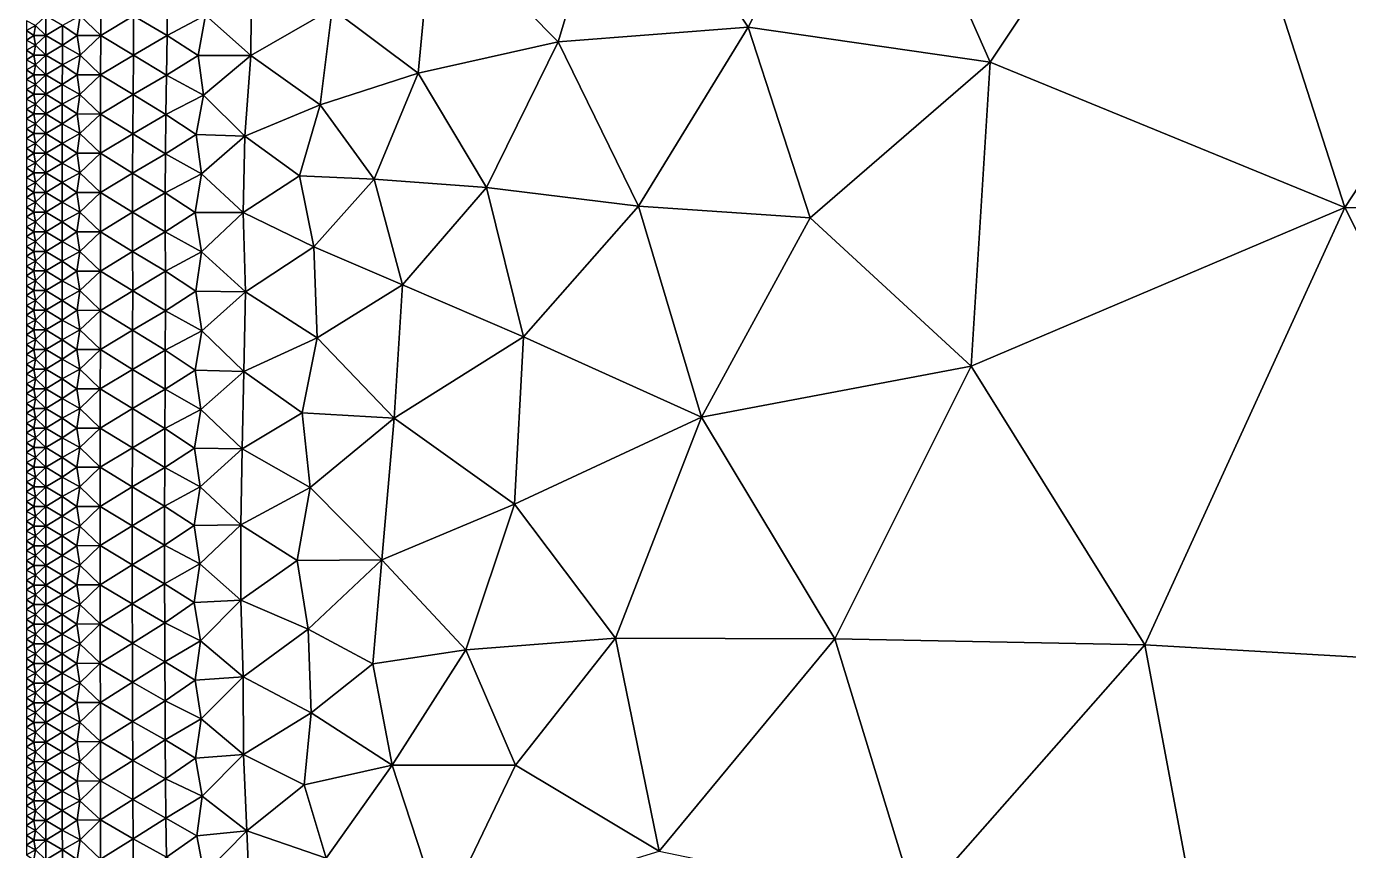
# Model space of a CAD drawing. Header units: metres. Extents: x 0 to 72, y -280 to 0.
# Drawn here: x 0.02 to 26.98, y -226.87 to -210.06 of the extents above; entities that cross this region are included whole.
import ezdxf

# ---------------------------------------------------------------- set-up
doc = ezdxf.new("R2010")
doc.units = ezdxf.units.M

msp = doc.modelspace()

# ---------------------------------------------------------------- linework, layer by layer
at = {"layer": 'layer', "color": 0}
for points in [[(26.9092, -213.752), (33.2419, -204.102), (23.9124, -204.431)], [(37.8307, -213.878), (33.2419, -204.102), (26.9092, -213.752)], [(19.6761, -210.791), (23.9124, -204.431), (17.2107, -205.214)], [(26.9092, -213.752), (23.9124, -204.431), (19.6761, -210.791)], [(14.7409, -210.078), (17.2107, -205.214), (12.1305, -206.175)], [(19.6761, -210.791), (17.2107, -205.214), (14.7409, -210.078)], [(10.8655, -210.374), (12.1305, -206.175), (8.31371, -207.79)], [(14.7409, -210.078), (12.1305, -206.175), (10.8655, -210.374)], [(8.0066, -211.015), (8.31371, -207.79), (6.25587, -209.7)], [(8.0066, -211.015), (10.8655, -210.374), (8.31371, -207.79)], [(4.60961, -208.982), (3.66846, -209.833), (4.593, -210.657)], [(4.60961, -208.982), (4.593, -210.657), (6.25587, -209.7)], [(1.53604, -209.442), (1.11423, -209.844), (1.53467, -210.245)], [(1.53604, -209.442), (1.53467, -210.245), (2.20492, -209.842)], [(2.89298, -209.436), (2.20492, -209.842), (2.88815, -210.244)], [(2.89298, -209.436), (2.88815, -210.244), (3.66846, -209.833)], [(6.25587, -209.7), (4.593, -210.657), (6.0092, -211.662)], [(6.25587, -209.7), (6.0092, -211.662), (8.0066, -211.015)], [(0.02, -209.944), (0.02, -210.144), (0.204273, -210.044)], [(0.204273, -210.044), (0.02, -210.144), (0.173698, -210.244)], [(0.204273, -210.044), (0.173698, -210.244), (0.418542, -210.244)], [(0.418617, -209.844), (0.204273, -210.044), (0.418542, -210.244)], [(0.418617, -209.844), (0.418542, -210.244), (0.752498, -210.044)], [(0.752498, -210.044), (0.418542, -210.244), (0.752286, -210.445)], [(0.752498, -210.044), (0.752286, -210.445), (1.05363, -210.244)], [(1.11423, -209.844), (0.752498, -210.044), (1.05363, -210.244)], [(1.11423, -209.844), (1.05363, -210.244), (1.53467, -210.245)], [(2.20492, -209.842), (1.53467, -210.245), (2.20085, -210.647)], [(2.20492, -209.842), (2.20085, -210.647), (2.88815, -210.244)], [(3.66846, -209.833), (2.88815, -210.244), (3.52479, -210.651)], [(3.66846, -209.833), (3.52479, -210.651), (4.593, -210.657)], [(0.02, -210.144), (0.02, -210.344), (0.173698, -210.244)], [(0.173698, -210.244), (0.02, -210.344), (0.204239, -210.444)], [(0.173698, -210.244), (0.204239, -210.444), (0.418542, -210.244)], [(0.418542, -210.244), (0.204239, -210.444), (0.418454, -210.645)], [(0.418542, -210.244), (0.418454, -210.645), (0.752286, -210.445)], [(1.05363, -210.244), (0.752286, -210.445), (1.11337, -210.645)], [(1.05363, -210.244), (1.11337, -210.645), (1.53467, -210.245)], [(1.53467, -210.245), (1.11337, -210.645), (1.53255, -211.046)], [(1.53467, -210.245), (1.53255, -211.046), (2.20085, -210.647)], [(2.88815, -210.244), (2.20085, -210.647), (2.87802, -211.052)], [(2.88815, -210.244), (2.87802, -211.052), (3.52479, -210.651)], [(12.5042, -213.724), (14.7409, -210.078), (10.8655, -210.374)], [(16.0025, -213.962), (14.7409, -210.078), (12.5042, -213.724)], [(16.0025, -213.962), (19.6761, -210.791), (14.7409, -210.078)], [(0.02, -210.344), (0.02, -210.544), (0.204239, -210.444)], [(0.204239, -210.444), (0.02, -210.544), (0.17367, -210.645)], [(0.02, -210.544), (0.02, -210.745), (0.17367, -210.645)], [(0.204239, -210.444), (0.17367, -210.645), (0.418454, -210.645)], [(0.752286, -210.445), (0.418454, -210.645), (0.752064, -210.845)], [(0.752286, -210.445), (0.752064, -210.845), (1.11337, -210.645)], [(9.40272, -213.346), (10.8655, -210.374), (8.0066, -211.015)], [(12.5042, -213.724), (10.8655, -210.374), (9.40272, -213.346)], [(0.17367, -210.645), (0.02, -210.745), (0.204201, -210.845)], [(0.02, -210.745), (0.02, -210.945), (0.204201, -210.845)], [(0.204201, -210.845), (0.02, -210.945), (0.17364, -211.045)], [(0.204201, -210.845), (0.17364, -211.045), (0.418358, -211.045)], [(0.17367, -210.645), (0.204201, -210.845), (0.418454, -210.645)], [(0.418454, -210.645), (0.204201, -210.845), (0.418358, -211.045)], [(0.418454, -210.645), (0.418358, -211.045), (0.752064, -210.845)], [(0.752064, -210.845), (0.418358, -211.045), (0.751808, -211.245)], [(0.752064, -210.845), (0.751808, -211.245), (1.05277, -211.046)], [(1.11337, -210.645), (0.752064, -210.845), (1.05277, -211.046)], [(1.11337, -210.645), (1.05277, -211.046), (1.53255, -211.046)], [(2.20085, -210.647), (1.53255, -211.046), (2.19517, -211.45)], [(2.20085, -210.647), (2.19517, -211.45), (2.87802, -211.052)], [(3.52479, -210.651), (2.87802, -211.052), (3.63104, -211.463)], [(3.52479, -210.651), (3.63104, -211.463), (4.593, -210.657)], [(4.593, -210.657), (3.63104, -211.463), (4.47428, -212.297)], [(4.593, -210.657), (4.47428, -212.297), (6.0092, -211.662)], [(19.2846, -216.99), (19.6761, -210.791), (16.0025, -213.962)], [(19.2846, -216.99), (26.9092, -213.752), (19.6761, -210.791)], [(0.02, -210.945), (0.02, -211.145), (0.17364, -211.045)], [(0.17364, -211.045), (0.02, -211.145), (0.204162, -211.245)], [(0.17364, -211.045), (0.204162, -211.245), (0.418358, -211.045)], [(0.418358, -211.045), (0.204162, -211.245), (0.418262, -211.445)], [(0.418358, -211.045), (0.418262, -211.445), (0.751808, -211.245)], [(1.05277, -211.046), (0.751808, -211.245), (1.11228, -211.446)], [(1.05277, -211.046), (1.11228, -211.446), (1.53255, -211.046)], [(1.53255, -211.046), (1.11228, -211.446), (1.5302, -211.848)], [(1.53255, -211.046), (1.5302, -211.848), (2.19517, -211.45)], [(2.87802, -211.052), (2.19517, -211.45), (2.8658, -211.856)], [(2.87802, -211.052), (2.8658, -211.856), (3.63104, -211.463)], [(7.11168, -213.174), (8.0066, -211.015), (6.0092, -211.662)], [(9.40272, -213.346), (8.0066, -211.015), (7.11168, -213.174)], [(0.02, -211.145), (0.02, -211.345), (0.204162, -211.245)], [(0.204162, -211.245), (0.02, -211.345), (0.17361, -211.445)], [(0.02, -211.345), (0.02, -211.545), (0.17361, -211.445)], [(0.204162, -211.245), (0.17361, -211.445), (0.418262, -211.445)], [(0.751808, -211.245), (0.418262, -211.445), (0.75158, -211.646)], [(0.751808, -211.245), (0.75158, -211.646), (1.11228, -211.446)], [(0.17361, -211.445), (0.02, -211.545), (0.204124, -211.645)], [(0.02, -211.545), (0.02, -211.745), (0.204124, -211.645)], [(0.204124, -211.645), (0.02, -211.745), (0.173582, -211.846)], [(0.204124, -211.645), (0.173582, -211.846), (0.418174, -211.846)], [(0.17361, -211.445), (0.204124, -211.645), (0.418262, -211.445)], [(0.418262, -211.445), (0.204124, -211.645), (0.418174, -211.846)], [(0.418262, -211.445), (0.418174, -211.846), (0.75158, -211.646)], [(0.75158, -211.646), (0.418174, -211.846), (0.751355, -212.046)], [(0.75158, -211.646), (0.751355, -212.046), (1.05187, -211.846)], [(1.11228, -211.446), (0.75158, -211.646), (1.05187, -211.846)], [(1.11228, -211.446), (1.05187, -211.846), (1.5302, -211.848)], [(2.19517, -211.45), (1.5302, -211.848), (2.18964, -212.251)], [(2.19517, -211.45), (2.18964, -212.251), (2.8658, -211.856)], [(3.63104, -211.463), (2.8658, -211.856), (3.47866, -212.266)], [(3.63104, -211.463), (3.47866, -212.266), (4.47428, -212.297)], [(6.0092, -211.662), (4.47428, -212.297), (5.5884, -213.11)], [(6.0092, -211.662), (5.5884, -213.11), (7.11168, -213.174)], [(0.02, -211.745), (0.02, -211.946), (0.173582, -211.846)], [(0.173582, -211.846), (0.02, -211.946), (0.204091, -212.046)], [(0.173582, -211.846), (0.204091, -212.046), (0.418174, -211.846)], [(0.418174, -211.846), (0.204091, -212.046), (0.418101, -212.246)], [(0.418174, -211.846), (0.418101, -212.246), (0.751355, -212.046)], [(1.05187, -211.846), (0.751355, -212.046), (1.1113, -212.247)], [(1.05187, -211.846), (1.1113, -212.247), (1.5302, -211.848)], [(1.5302, -211.848), (1.1113, -212.247), (1.52836, -212.648)], [(1.5302, -211.848), (1.52836, -212.648), (2.18964, -212.251)], [(2.8658, -211.856), (2.18964, -212.251), (2.85551, -212.656)], [(2.8658, -211.856), (2.85551, -212.656), (3.47866, -212.266)], [(0.02, -211.946), (0.02, -212.146), (0.204091, -212.046)], [(0.204091, -212.046), (0.02, -212.146), (0.17356, -212.246)], [(0.02, -212.146), (0.02, -212.346), (0.17356, -212.246)], [(0.204091, -212.046), (0.17356, -212.246), (0.418101, -212.246)], [(0.751355, -212.046), (0.418101, -212.246), (0.751193, -212.446)], [(0.751355, -212.046), (0.751193, -212.446), (1.1113, -212.247)], [(0.17356, -212.246), (0.02, -212.346), (0.204066, -212.446)], [(0.02, -212.346), (0.02, -212.546), (0.204066, -212.446)], [(0.204066, -212.446), (0.02, -212.546), (0.173544, -212.646)], [(0.204066, -212.446), (0.173544, -212.646), (0.418046, -212.646)], [(0.17356, -212.246), (0.204066, -212.446), (0.418101, -212.246)], [(0.418101, -212.246), (0.204066, -212.446), (0.418046, -212.646)], [(0.418101, -212.246), (0.418046, -212.646), (0.751193, -212.446)], [(0.751193, -212.446), (0.418046, -212.646), (0.751064, -212.847)], [(0.751193, -212.446), (0.751064, -212.847), (1.0512, -212.647)], [(1.1113, -212.247), (0.751193, -212.446), (1.0512, -212.647)], [(1.1113, -212.247), (1.0512, -212.647), (1.52836, -212.648)], [(2.18964, -212.251), (1.52836, -212.648), (2.18606, -213.051)], [(2.18964, -212.251), (2.18606, -213.051), (2.85551, -212.656)], [(3.47866, -212.266), (2.85551, -212.656), (3.59054, -213.064)], [(3.47866, -212.266), (3.59054, -213.064), (4.47428, -212.297)], [(4.47428, -212.297), (3.59054, -213.064), (4.43944, -213.858)], [(4.47428, -212.297), (4.43944, -213.858), (5.5884, -213.11)], [(0.02, -212.546), (0.02, -212.746), (0.173544, -212.646)], [(0.173544, -212.646), (0.02, -212.746), (0.204049, -212.846)], [(0.02, -212.746), (0.02, -212.946), (0.204049, -212.846)], [(0.173544, -212.646), (0.204049, -212.846), (0.418046, -212.646)], [(0.418046, -212.646), (0.204049, -212.846), (0.418013, -213.047)], [(0.418046, -212.646), (0.418013, -213.047), (0.751064, -212.847)], [(1.0512, -212.647), (0.751064, -212.847), (1.1107, -213.047)], [(1.0512, -212.647), (1.1107, -213.047), (1.52836, -212.648)], [(1.52836, -212.648), (1.1107, -213.047), (1.52748, -213.448)], [(1.52836, -212.648), (1.52748, -213.448), (2.18606, -213.051)], [(2.85551, -212.656), (2.18606, -213.051), (2.851, -213.454)], [(2.85551, -212.656), (2.851, -213.454), (3.59054, -213.064)], [(0.204049, -212.846), (0.02, -212.946), (0.173534, -213.046)], [(0.02, -212.946), (0.02, -213.147), (0.173534, -213.046)], [(0.204049, -212.846), (0.173534, -213.046), (0.418013, -213.047)], [(0.751064, -212.847), (0.418013, -213.047), (0.751002, -213.247)], [(0.751064, -212.847), (0.751002, -213.247), (1.1107, -213.047)], [(0.173534, -213.046), (0.02, -213.147), (0.20404, -213.247)], [(0.02, -213.147), (0.02, -213.347), (0.20404, -213.247)], [(0.20404, -213.247), (0.02, -213.347), (0.173531, -213.447)], [(0.20404, -213.247), (0.173531, -213.447), (0.418, -213.447)], [(0.173534, -213.046), (0.20404, -213.247), (0.418013, -213.047)], [(0.418013, -213.047), (0.20404, -213.247), (0.418, -213.447)], [(0.418013, -213.047), (0.418, -213.447), (0.751002, -213.247)], [(0.751002, -213.247), (0.418, -213.447), (0.750979, -213.647)], [(0.751002, -213.247), (0.750979, -213.647), (1.05091, -213.447)], [(1.1107, -213.047), (0.751002, -213.247), (1.05091, -213.447)], [(1.1107, -213.047), (1.05091, -213.447), (1.52748, -213.448)], [(2.18606, -213.051), (1.52748, -213.448), (2.18507, -213.851)], [(2.18606, -213.051), (2.18507, -213.851), (2.851, -213.454)], [(3.59054, -213.064), (2.851, -213.454), (3.46216, -213.856)], [(3.59054, -213.064), (3.46216, -213.856), (4.43944, -213.858)], [(5.5884, -213.11), (4.43944, -213.858), (5.88245, -214.558)], [(5.5884, -213.11), (5.88245, -214.558), (7.11168, -213.174)], [(7.11168, -213.174), (5.88245, -214.558), (7.68944, -215.328)], [(7.68944, -215.328), (9.40272, -213.346), (7.11168, -213.174)], [(0.02, -213.347), (0.02, -213.547), (0.173531, -213.447)], [(0.173531, -213.447), (0.02, -213.547), (0.204039, -213.647)], [(0.02, -213.547), (0.02, -213.747), (0.204039, -213.647)], [(0.173531, -213.447), (0.204039, -213.647), (0.418, -213.447)], [(0.418, -213.447), (0.204039, -213.647), (0.418003, -213.847)], [(0.418, -213.447), (0.418003, -213.847), (0.750979, -213.647)], [(1.05091, -213.447), (0.750979, -213.647), (1.11055, -213.848)], [(1.05091, -213.447), (1.11055, -213.848), (1.52748, -213.448)], [(1.52748, -213.448), (1.11055, -213.848), (1.52747, -214.249)], [(1.52748, -213.448), (1.52747, -214.249), (2.18507, -213.851)], [(2.851, -213.454), (2.18507, -213.851), (2.85146, -214.253)], [(2.851, -213.454), (2.85146, -214.253), (3.46216, -213.856)], [(10.1604, -216.394), (9.40272, -213.346), (7.68944, -215.328)], [(10.1604, -216.394), (12.5042, -213.724), (9.40272, -213.346)], [(0.204039, -213.647), (0.02, -213.747), (0.173533, -213.847)], [(0.02, -213.747), (0.02, -213.947), (0.173533, -213.847)], [(0.204039, -213.647), (0.173533, -213.847), (0.418003, -213.847)], [(0.750979, -213.647), (0.418003, -213.847), (0.750997, -214.048)], [(0.750979, -213.647), (0.750997, -214.048), (1.11055, -213.848)], [(13.7903, -218.033), (12.5042, -213.724), (10.1604, -216.394)], [(13.7903, -218.033), (16.0025, -213.962), (12.5042, -213.724)], [(22.8313, -222.67), (26.9092, -213.752), (19.2846, -216.99)], [(31.6755, -223.181), (26.9092, -213.752), (22.8313, -222.67)], [(31.6755, -223.181), (37.8307, -213.878), (26.9092, -213.752)], [(0.173533, -213.847), (0.02, -213.947), (0.204043, -214.047)], [(0.02, -213.947), (0.02, -214.147), (0.204043, -214.047)], [(0.204043, -214.047), (0.02, -214.147), (0.173538, -214.247)], [(0.173533, -213.847), (0.204043, -214.047), (0.418003, -213.847)], [(0.204043, -214.047), (0.173538, -214.247), (0.418016, -214.248)], [(0.418003, -213.847), (0.204043, -214.047), (0.418016, -214.248)], [(0.418003, -213.847), (0.418016, -214.248), (0.750997, -214.048)], [(0.750997, -214.048), (0.418016, -214.248), (0.751032, -214.448)], [(1.11055, -213.848), (0.750997, -214.048), (1.05096, -214.248)], [(0.750997, -214.048), (0.751032, -214.448), (1.05096, -214.248)], [(1.11055, -213.848), (1.05096, -214.248), (1.52747, -214.249)], [(2.18507, -213.851), (1.52747, -214.249), (2.18581, -214.651)], [(2.18507, -213.851), (2.18581, -214.651), (2.85146, -214.253)], [(3.46216, -213.856), (2.85146, -214.253), (3.59268, -214.658)], [(3.46216, -213.856), (3.59268, -214.658), (4.43944, -213.858)], [(4.43944, -213.858), (3.59268, -214.658), (4.4854, -215.472)], [(4.43944, -213.858), (4.4854, -215.472), (5.88245, -214.558)], [(19.2846, -216.99), (16.0025, -213.962), (13.7903, -218.033)], [(0.02, -214.147), (0.02, -214.347), (0.173538, -214.247)], [(0.173538, -214.247), (0.02, -214.347), (0.204049, -214.448)], [(0.02, -214.347), (0.02, -214.548), (0.204049, -214.448)], [(0.173538, -214.247), (0.204049, -214.448), (0.418016, -214.248)], [(0.418016, -214.248), (0.204049, -214.448), (0.418032, -214.648)], [(0.418016, -214.248), (0.418032, -214.648), (0.751032, -214.448)], [(1.05096, -214.248), (0.751032, -214.448), (1.11066, -214.648)], [(1.05096, -214.248), (1.11066, -214.648), (1.52747, -214.249)], [(1.52747, -214.249), (1.11066, -214.648), (1.52779, -215.05)], [(1.52747, -214.249), (1.52779, -215.05), (2.18581, -214.651)], [(2.85146, -214.253), (2.18581, -214.651), (2.85427, -215.055)], [(2.85146, -214.253), (2.85427, -215.055), (3.59268, -214.658)], [(0.204049, -214.448), (0.02, -214.548), (0.173543, -214.648)], [(0.02, -214.548), (0.02, -214.748), (0.173543, -214.648)], [(0.204049, -214.448), (0.173543, -214.648), (0.418032, -214.648)], [(0.751032, -214.448), (0.418032, -214.648), (0.75107, -214.848)], [(0.751032, -214.448), (0.75107, -214.848), (1.11066, -214.648)], [(5.88245, -214.558), (4.4854, -215.472), (5.95249, -216.409)], [(5.88245, -214.558), (5.95249, -216.409), (7.68944, -215.328)], [(0.173543, -214.648), (0.02, -214.748), (0.204055, -214.848)], [(0.02, -214.748), (0.02, -214.948), (0.204055, -214.848)], [(0.204055, -214.848), (0.02, -214.948), (0.173547, -215.048)], [(0.173543, -214.648), (0.204055, -214.848), (0.418032, -214.648)], [(0.204055, -214.848), (0.173547, -215.048), (0.418045, -215.048)], [(0.418032, -214.648), (0.204055, -214.848), (0.418045, -215.048)], [(0.418032, -214.648), (0.418045, -215.048), (0.75107, -214.848)], [(0.75107, -214.848), (0.418045, -215.048), (0.751095, -215.249)], [(1.11066, -214.648), (0.75107, -214.848), (1.0511, -215.049)], [(0.75107, -214.848), (0.751095, -215.249), (1.0511, -215.049)], [(1.11066, -214.648), (1.0511, -215.049), (1.52779, -215.05)], [(2.18581, -214.651), (1.52779, -215.05), (2.18661, -215.453)], [(2.18581, -214.651), (2.18661, -215.453), (2.85427, -215.055)], [(3.59268, -214.658), (2.85427, -215.055), (3.47482, -215.461)], [(3.59268, -214.658), (3.47482, -215.461), (4.4854, -215.472)], [(0.02, -214.948), (0.02, -215.148), (0.173547, -215.048)], [(0.173547, -215.048), (0.02, -215.148), (0.204059, -215.248)], [(0.02, -215.148), (0.02, -215.348), (0.204059, -215.248)], [(0.173547, -215.048), (0.204059, -215.248), (0.418045, -215.048)], [(0.418045, -215.048), (0.204059, -215.248), (0.418049, -215.449)], [(0.418045, -215.048), (0.418049, -215.449), (0.751095, -215.249)], [(1.0511, -215.049), (0.751095, -215.249), (1.11077, -215.449)], [(1.0511, -215.049), (1.11077, -215.449), (1.52779, -215.05)], [(1.52779, -215.05), (1.11077, -215.449), (1.52785, -215.851)], [(1.52779, -215.05), (1.52785, -215.851), (2.18661, -215.453)], [(2.85427, -215.055), (2.18661, -215.453), (2.85506, -215.858)], [(2.85427, -215.055), (2.85506, -215.858), (3.47482, -215.461)], [(0.204059, -215.248), (0.02, -215.348), (0.173549, -215.448)], [(0.02, -215.348), (0.02, -215.548), (0.173549, -215.448)], [(0.204059, -215.248), (0.173549, -215.448), (0.418049, -215.449)], [(0.751095, -215.249), (0.418049, -215.449), (0.751096, -215.649)], [(0.751095, -215.249), (0.751096, -215.649), (1.11077, -215.449)], [(7.68944, -215.328), (5.95249, -216.409), (7.52121, -218.049)], [(7.52121, -218.049), (10.1604, -216.394), (7.68944, -215.328)], [(0.173549, -215.448), (0.02, -215.548), (0.204058, -215.649)], [(0.02, -215.548), (0.02, -215.749), (0.204058, -215.649)], [(0.204058, -215.649), (0.02, -215.749), (0.173546, -215.849)], [(0.204058, -215.649), (0.173546, -215.849), (0.418043, -215.849)], [(0.173549, -215.448), (0.204058, -215.649), (0.418049, -215.449)], [(0.418049, -215.449), (0.204058, -215.649), (0.418043, -215.849)], [(0.418049, -215.449), (0.418043, -215.849), (0.751096, -215.649)], [(0.751096, -215.649), (0.418043, -215.849), (0.751069, -216.049)], [(0.751096, -215.649), (0.751069, -216.049), (1.05112, -215.85)], [(1.11077, -215.449), (0.751096, -215.649), (1.05112, -215.85)], [(1.11077, -215.449), (1.05112, -215.85), (1.52785, -215.851)], [(2.18661, -215.453), (1.52785, -215.851), (2.18617, -216.254)], [(2.18661, -215.453), (2.18617, -216.254), (2.85506, -215.858)], [(3.47482, -215.461), (2.85506, -215.858), (3.59588, -216.27)], [(3.47482, -215.461), (3.59588, -216.27), (4.4854, -215.472)], [(4.4854, -215.472), (3.59588, -216.27), (4.4507, -217.101)], [(4.4854, -215.472), (4.4507, -217.101), (5.95249, -216.409)], [(0.02, -215.749), (0.02, -215.949), (0.173546, -215.849)], [(0.173546, -215.849), (0.02, -215.949), (0.204053, -216.049)], [(0.02, -215.949), (0.02, -216.149), (0.204053, -216.049)], [(0.173546, -215.849), (0.204053, -216.049), (0.418043, -215.849)], [(0.418043, -215.849), (0.204053, -216.049), (0.418026, -216.249)], [(0.418043, -215.849), (0.418026, -216.249), (0.751069, -216.049)], [(1.05112, -215.85), (0.751069, -216.049), (1.11066, -216.25)], [(1.05112, -215.85), (1.11066, -216.25), (1.52785, -215.851)], [(1.52785, -215.851), (1.11066, -216.25), (1.5274, -216.652)], [(1.52785, -215.851), (1.5274, -216.652), (2.18617, -216.254)], [(2.85506, -215.858), (2.18617, -216.254), (2.85258, -216.661)], [(2.85506, -215.858), (2.85258, -216.661), (3.59588, -216.27)], [(0.204053, -216.049), (0.02, -216.149), (0.173541, -216.249)], [(0.02, -216.149), (0.02, -216.349), (0.173541, -216.249)], [(0.173541, -216.249), (0.02, -216.349), (0.204044, -216.449)], [(0.204053, -216.049), (0.173541, -216.249), (0.418026, -216.249)], [(0.173541, -216.249), (0.204044, -216.449), (0.418026, -216.249)], [(0.418026, -216.249), (0.204044, -216.449), (0.418, -216.65)], [(0.418026, -216.249), (0.418, -216.65), (0.751019, -216.45)], [(0.751069, -216.049), (0.418026, -216.249), (0.751019, -216.45)], [(0.751069, -216.049), (0.751019, -216.45), (1.11066, -216.25)], [(1.11066, -216.25), (0.751019, -216.45), (1.05093, -216.65)], [(1.11066, -216.25), (1.05093, -216.65), (1.5274, -216.652)], [(0.02, -216.349), (0.02, -216.549), (0.204044, -216.449)], [(0.204044, -216.449), (0.02, -216.549), (0.173532, -216.649)], [(0.204044, -216.449), (0.173532, -216.649), (0.418, -216.65)], [(0.751019, -216.45), (0.418, -216.65), (0.750943, -216.85)], [(0.751019, -216.45), (0.750943, -216.85), (1.05093, -216.65)], [(2.18617, -216.254), (1.5274, -216.652), (2.1845, -217.055)], [(2.18617, -216.254), (2.1845, -217.055), (2.85258, -216.661)], [(3.59588, -216.27), (2.85258, -216.661), (3.46436, -217.071)], [(3.59588, -216.27), (3.46436, -217.071), (4.4507, -217.101)], [(5.95249, -216.409), (4.4507, -217.101), (5.64116, -217.942)], [(5.95249, -216.409), (5.64116, -217.942), (7.52121, -218.049)], [(9.97517, -219.804), (10.1604, -216.394), (7.52121, -218.049)], [(9.97517, -219.804), (13.7903, -218.033), (10.1604, -216.394)], [(0.02, -216.549), (0.02, -216.749), (0.173532, -216.649)], [(0.173532, -216.649), (0.02, -216.749), (0.204032, -216.85)], [(0.02, -216.749), (0.02, -216.95), (0.204032, -216.85)], [(0.173532, -216.649), (0.204032, -216.85), (0.418, -216.65)], [(0.418, -216.65), (0.204032, -216.85), (0.417968, -217.05)], [(0.418, -216.65), (0.417968, -217.05), (0.750943, -216.85)], [(1.05093, -216.65), (0.750943, -216.85), (1.11035, -217.051)], [(1.05093, -216.65), (1.11035, -217.051), (1.5274, -216.652)], [(1.5274, -216.652), (1.11035, -217.051), (1.52659, -217.452)], [(1.5274, -216.652), (1.52659, -217.452), (2.1845, -217.055)], [(2.85258, -216.661), (2.1845, -217.055), (2.8482, -217.461)], [(2.85258, -216.661), (2.8482, -217.461), (3.46436, -217.071)], [(0.204032, -216.85), (0.02, -216.95), (0.173522, -217.05)], [(0.02, -216.95), (0.02, -217.15), (0.173522, -217.05)], [(0.173522, -217.05), (0.02, -217.15), (0.204018, -217.25)], [(0.204032, -216.85), (0.173522, -217.05), (0.417968, -217.05)], [(0.173522, -217.05), (0.204018, -217.25), (0.417968, -217.05)], [(0.417968, -217.05), (0.204018, -217.25), (0.417933, -217.45)], [(0.417968, -217.05), (0.417933, -217.45), (0.750861, -217.25)], [(0.750943, -216.85), (0.417968, -217.05), (0.750861, -217.25)], [(0.750943, -216.85), (0.750861, -217.25), (1.11035, -217.051)], [(1.11035, -217.051), (0.750861, -217.25), (1.05061, -217.451)], [(1.11035, -217.051), (1.05061, -217.451), (1.52659, -217.452)], [(2.1845, -217.055), (1.52659, -217.452), (2.18234, -217.855)], [(2.1845, -217.055), (2.18234, -217.855), (2.8482, -217.461)], [(16.5055, -222.55), (19.2846, -216.99), (13.7903, -218.033)], [(22.8313, -222.67), (19.2846, -216.99), (16.5055, -222.55)], [(0.02, -217.15), (0.02, -217.35), (0.204018, -217.25)], [(0.204018, -217.25), (0.02, -217.35), (0.173511, -217.45)], [(0.204018, -217.25), (0.173511, -217.45), (0.417933, -217.45)], [(0.750861, -217.25), (0.417933, -217.45), (0.750766, -217.651)], [(0.750861, -217.25), (0.750766, -217.651), (1.05061, -217.451)], [(3.46436, -217.071), (2.8482, -217.461), (3.57845, -217.871)], [(3.46436, -217.071), (3.57845, -217.871), (4.4507, -217.101)], [(4.4507, -217.101), (3.57845, -217.871), (4.41643, -218.675)], [(4.4507, -217.101), (4.41643, -218.675), (5.64116, -217.942)], [(0.02, -217.35), (0.02, -217.55), (0.173511, -217.45)], [(0.173511, -217.45), (0.02, -217.55), (0.204004, -217.65)], [(0.02, -217.55), (0.02, -217.75), (0.204004, -217.65)], [(0.173511, -217.45), (0.204004, -217.65), (0.417933, -217.45)], [(0.417933, -217.45), (0.204004, -217.65), (0.417898, -217.85)], [(0.417933, -217.45), (0.417898, -217.85), (0.750766, -217.651)], [(1.05061, -217.451), (0.750766, -217.651), (1.10995, -217.851)], [(1.05061, -217.451), (1.10995, -217.851), (1.52659, -217.452)], [(1.52659, -217.452), (1.10995, -217.851), (1.52571, -218.252)], [(1.52659, -217.452), (1.52571, -218.252), (2.18234, -217.855)], [(2.8482, -217.461), (2.18234, -217.855), (2.84395, -218.259)], [(2.8482, -217.461), (2.84395, -218.259), (3.57845, -217.871)], [(0.204004, -217.65), (0.02, -217.75), (0.1735, -217.85)], [(0.02, -217.75), (0.02, -217.95), (0.1735, -217.85)], [(0.1735, -217.85), (0.02, -217.95), (0.20399, -218.05)], [(0.204004, -217.65), (0.1735, -217.85), (0.417898, -217.85)], [(0.1735, -217.85), (0.20399, -218.05), (0.417898, -217.85)], [(0.417898, -217.85), (0.20399, -218.05), (0.417865, -218.251)], [(0.417898, -217.85), (0.417865, -218.251), (0.750682, -218.051)], [(0.750766, -217.651), (0.417898, -217.85), (0.750682, -218.051)], [(0.750766, -217.651), (0.750682, -218.051), (1.10995, -217.851)], [(1.10995, -217.851), (0.750682, -218.051), (1.05027, -218.251)], [(1.10995, -217.851), (1.05027, -218.251), (1.52571, -218.252)], [(2.18234, -217.855), (1.52571, -218.252), (2.18029, -218.653)], [(2.18234, -217.855), (2.18029, -218.653), (2.84395, -218.259)], [(0.02, -217.95), (0.02, -218.151), (0.20399, -218.05)], [(0.20399, -218.05), (0.02, -218.151), (0.173489, -218.251)], [(0.20399, -218.05), (0.173489, -218.251), (0.417865, -218.251)], [(0.750682, -218.051), (0.417865, -218.251), (0.750595, -218.451)], [(0.750682, -218.051), (0.750595, -218.451), (1.05027, -218.251)], [(3.57845, -217.871), (2.84395, -218.259), (3.44904, -218.661)], [(3.57845, -217.871), (3.44904, -218.661), (4.41643, -218.675)], [(5.64116, -217.942), (4.41643, -218.675), (5.80636, -219.467)], [(5.64116, -217.942), (5.80636, -219.467), (7.52121, -218.049)], [(7.52121, -218.049), (5.80636, -219.467), (7.26634, -220.936)], [(7.26634, -220.936), (9.97517, -219.804), (7.52121, -218.049)], [(12.0317, -222.539), (13.7903, -218.033), (9.97517, -219.804)], [(12.0317, -222.539), (16.5055, -222.55), (13.7903, -218.033)], [(0.02, -218.151), (0.02, -218.351), (0.173489, -218.251)], [(0.173489, -218.251), (0.02, -218.351), (0.203977, -218.451)], [(0.02, -218.351), (0.02, -218.551), (0.203977, -218.451)], [(0.173489, -218.251), (0.203977, -218.451), (0.417865, -218.251)], [(0.417865, -218.251), (0.203977, -218.451), (0.417835, -218.651)], [(0.417865, -218.251), (0.417835, -218.651), (0.750595, -218.451)], [(1.05027, -218.251), (0.750595, -218.451), (1.10957, -218.651)], [(1.05027, -218.251), (1.10957, -218.651), (1.52571, -218.252)], [(1.52571, -218.252), (1.10957, -218.651), (1.52496, -219.051)], [(1.52571, -218.252), (1.52496, -219.051), (2.18029, -218.653)], [(2.84395, -218.259), (2.18029, -218.653), (2.84005, -219.053)], [(2.84395, -218.259), (2.84005, -219.053), (3.44904, -218.661)], [(0.203977, -218.451), (0.02, -218.551), (0.17348, -218.651)], [(0.02, -218.551), (0.02, -218.751), (0.17348, -218.651)], [(0.17348, -218.651), (0.02, -218.751), (0.203966, -218.851)], [(0.203977, -218.451), (0.17348, -218.651), (0.417835, -218.651)], [(0.17348, -218.651), (0.203966, -218.851), (0.417835, -218.651)], [(0.417835, -218.651), (0.203966, -218.851), (0.41781, -219.051)], [(0.417835, -218.651), (0.41781, -219.051), (0.750528, -218.851)], [(0.750595, -218.451), (0.417835, -218.651), (0.750528, -218.851)], [(0.750595, -218.451), (0.750528, -218.851), (1.10957, -218.651)], [(1.10957, -218.651), (0.750528, -218.851), (1.05, -219.051)], [(1.10957, -218.651), (1.05, -219.051), (1.52496, -219.051)], [(2.18029, -218.653), (1.52496, -219.051), (2.1787, -219.45)], [(2.18029, -218.653), (2.1787, -219.45), (2.84005, -219.053)], [(3.44904, -218.661), (2.84005, -219.053), (3.56329, -219.451)], [(3.44904, -218.661), (3.56329, -219.451), (4.41643, -218.675)], [(4.41643, -218.675), (3.56329, -219.451), (4.39354, -220.226)], [(4.41643, -218.675), (4.39354, -220.226), (5.80636, -219.467)], [(0.02, -218.751), (0.02, -218.951), (0.203966, -218.851)], [(0.203966, -218.851), (0.02, -218.951), (0.173473, -219.051)], [(0.203966, -218.851), (0.173473, -219.051), (0.41781, -219.051)], [(0.750528, -218.851), (0.41781, -219.051), (0.750465, -219.251)], [(0.750528, -218.851), (0.750465, -219.251), (1.05, -219.051)], [(0.02, -218.951), (0.02, -219.151), (0.173473, -219.051)], [(0.173473, -219.051), (0.02, -219.151), (0.203958, -219.251)], [(0.02, -219.151), (0.02, -219.351), (0.203958, -219.251)], [(0.173473, -219.051), (0.203958, -219.251), (0.41781, -219.051)], [(0.41781, -219.051), (0.203958, -219.251), (0.417791, -219.451)], [(0.41781, -219.051), (0.417791, -219.451), (0.750465, -219.251)], [(1.05, -219.051), (0.750465, -219.251), (1.10929, -219.451)], [(1.05, -219.051), (1.10929, -219.451), (1.52496, -219.051)], [(1.52496, -219.051), (1.10929, -219.451), (1.52448, -219.85)], [(1.52496, -219.051), (1.52448, -219.85), (2.1787, -219.45)], [(2.84005, -219.053), (2.1787, -219.45), (2.83743, -219.847)], [(2.84005, -219.053), (2.83743, -219.847), (3.56329, -219.451)], [(0.203958, -219.251), (0.02, -219.351), (0.173467, -219.452)], [(0.02, -219.351), (0.02, -219.552), (0.173467, -219.452)], [(0.173467, -219.452), (0.02, -219.552), (0.203951, -219.652)], [(0.203958, -219.251), (0.173467, -219.452), (0.417791, -219.451)], [(0.173467, -219.452), (0.203951, -219.652), (0.417791, -219.451)], [(0.417791, -219.451), (0.203951, -219.652), (0.417779, -219.852)], [(0.417791, -219.451), (0.417779, -219.852), (0.750425, -219.651)], [(0.750465, -219.251), (0.417791, -219.451), (0.750425, -219.651)], [(0.750465, -219.251), (0.750425, -219.651), (1.10929, -219.451)], [(1.10929, -219.451), (0.750425, -219.651), (1.04983, -219.851)], [(1.10929, -219.451), (1.04983, -219.851), (1.52448, -219.85)], [(2.1787, -219.45), (1.52448, -219.85), (2.17781, -220.247)], [(2.1787, -219.45), (2.17781, -220.247), (2.83743, -219.847)], [(3.56329, -219.451), (2.83743, -219.847), (3.4392, -220.238)], [(3.56329, -219.451), (3.4392, -220.238), (4.39354, -220.226)], [(5.80636, -219.467), (4.39354, -220.226), (5.53928, -220.955)], [(5.80636, -219.467), (5.53928, -220.955), (7.26634, -220.936)], [(0.02, -219.552), (0.02, -219.752), (0.203951, -219.652)], [(0.203951, -219.652), (0.02, -219.752), (0.173463, -219.852)], [(0.02, -219.752), (0.02, -219.952), (0.173463, -219.852)], [(0.203951, -219.652), (0.173463, -219.852), (0.417779, -219.852)], [(0.750425, -219.651), (0.417779, -219.852), (0.750398, -220.052)], [(0.750425, -219.651), (0.750398, -220.052), (1.04983, -219.851)], [(0.173463, -219.852), (0.02, -219.952), (0.203948, -220.052)], [(0.02, -219.952), (0.02, -220.152), (0.203948, -220.052)], [(0.173463, -219.852), (0.203948, -220.052), (0.417779, -219.852)], [(0.417779, -219.852), (0.203948, -220.052), (0.417774, -220.252)], [(0.417779, -219.852), (0.417774, -220.252), (0.750398, -220.052)], [(1.04983, -219.851), (0.750398, -220.052), (1.10916, -220.251)], [(1.04983, -219.851), (1.10916, -220.251), (1.52448, -219.85)], [(1.52448, -219.85), (1.10916, -220.251), (1.52434, -220.649)], [(1.52448, -219.85), (1.52434, -220.649), (2.17781, -220.247)], [(2.83743, -219.847), (2.17781, -220.247), (2.83617, -220.639)], [(2.83743, -219.847), (2.83617, -220.639), (3.4392, -220.238)], [(8.98156, -222.775), (9.97517, -219.804), (7.26634, -220.936)], [(8.98156, -222.775), (12.0317, -222.539), (9.97517, -219.804)], [(0.203948, -220.052), (0.02, -220.152), (0.173462, -220.252)], [(0.02, -220.152), (0.02, -220.352), (0.173462, -220.252)], [(0.173462, -220.252), (0.02, -220.352), (0.203948, -220.452)], [(0.203948, -220.052), (0.173462, -220.252), (0.417774, -220.252)], [(0.173462, -220.252), (0.203948, -220.452), (0.417774, -220.252)], [(0.417774, -220.252), (0.203948, -220.452), (0.417777, -220.652)], [(0.750398, -220.052), (0.417774, -220.252), (0.750393, -220.452)], [(0.417774, -220.252), (0.417777, -220.652), (0.750393, -220.452)], [(0.750398, -220.052), (0.750393, -220.452), (1.10916, -220.251)], [(1.10916, -220.251), (0.750393, -220.452), (1.0498, -220.651)], [(1.10916, -220.251), (1.0498, -220.651), (1.52434, -220.649)], [(2.17781, -220.247), (1.52434, -220.649), (2.17783, -221.043)], [(2.17781, -220.247), (2.17783, -221.043), (2.83617, -220.639)], [(3.4392, -220.238), (2.83617, -220.639), (3.55758, -221.02)], [(3.4392, -220.238), (3.55758, -221.02), (4.39354, -220.226)], [(4.39354, -220.226), (3.55758, -221.02), (4.39264, -221.76)], [(4.39354, -220.226), (4.39264, -221.76), (5.53928, -220.955)], [(0.02, -220.352), (0.02, -220.552), (0.203948, -220.452)], [(0.203948, -220.452), (0.02, -220.552), (0.173464, -220.652)], [(0.02, -220.552), (0.02, -220.753), (0.173464, -220.652)], [(0.203948, -220.452), (0.173464, -220.652), (0.417777, -220.652)], [(0.750393, -220.452), (0.417777, -220.652), (0.750408, -220.852)], [(0.750393, -220.452), (0.750408, -220.852), (1.0498, -220.651)], [(0.173464, -220.652), (0.02, -220.753), (0.203951, -220.853)], [(0.02, -220.753), (0.02, -220.953), (0.203951, -220.853)], [(0.173464, -220.652), (0.203951, -220.853), (0.417777, -220.652)], [(0.417777, -220.652), (0.203951, -220.853), (0.417788, -221.052)], [(0.417777, -220.652), (0.417788, -221.052), (0.750408, -220.852)], [(1.0498, -220.651), (0.750408, -220.852), (1.1092, -221.051)], [(1.0498, -220.651), (1.1092, -221.051), (1.52434, -220.649)], [(1.52434, -220.649), (1.1092, -221.051), (1.52462, -221.448)], [(1.52434, -220.649), (1.52462, -221.448), (2.17783, -221.043)], [(2.83617, -220.639), (2.17783, -221.043), (2.83695, -221.432)], [(2.83617, -220.639), (2.83695, -221.432), (3.55758, -221.02)], [(0.203951, -220.853), (0.02, -220.953), (0.173467, -221.053)], [(0.02, -220.953), (0.02, -221.153), (0.173467, -221.053)], [(0.173467, -221.053), (0.02, -221.153), (0.203958, -221.253)], [(0.203951, -220.853), (0.173467, -221.053), (0.417788, -221.052)], [(0.173467, -221.053), (0.203958, -221.253), (0.417788, -221.052)], [(0.417788, -221.052), (0.203958, -221.253), (0.417808, -221.453)], [(0.750408, -220.852), (0.417788, -221.052), (0.750443, -221.252)], [(0.417788, -221.052), (0.417808, -221.453), (0.750443, -221.252)], [(0.750408, -220.852), (0.750443, -221.252), (1.1092, -221.051)], [(1.1092, -221.051), (0.750443, -221.252), (1.04992, -221.451)], [(1.1092, -221.051), (1.04992, -221.451), (1.52462, -221.448)], [(2.17783, -221.043), (1.52462, -221.448), (2.17891, -221.84)], [(2.17783, -221.043), (2.17891, -221.84), (2.83695, -221.432)], [(3.55758, -221.02), (2.83695, -221.432), (3.44093, -221.81)], [(3.55758, -221.02), (3.44093, -221.81), (4.39264, -221.76)], [(5.53928, -220.955), (4.39264, -221.76), (5.76818, -222.355)], [(5.53928, -220.955), (5.76818, -222.355), (7.26634, -220.936)], [(7.26634, -220.936), (5.76818, -222.355), (7.08666, -223.061)], [(7.08666, -223.061), (8.98156, -222.775), (7.26634, -220.936)], [(0.02, -221.153), (0.02, -221.353), (0.203958, -221.253)], [(0.203958, -221.253), (0.02, -221.353), (0.173474, -221.453)], [(0.02, -221.353), (0.02, -221.553), (0.173474, -221.453)], [(0.203958, -221.253), (0.173474, -221.453), (0.417808, -221.453)], [(0.750443, -221.252), (0.417808, -221.453), (0.750501, -221.652)], [(0.750443, -221.252), (0.750501, -221.652), (1.04992, -221.451)], [(0.173474, -221.453), (0.02, -221.553), (0.203967, -221.653)], [(0.02, -221.553), (0.02, -221.753), (0.203967, -221.653)], [(0.173474, -221.453), (0.203967, -221.653), (0.417808, -221.453)], [(0.417808, -221.453), (0.203967, -221.653), (0.417834, -221.853)], [(0.417808, -221.453), (0.417834, -221.853), (0.750501, -221.652)], [(1.04992, -221.451), (0.750501, -221.652), (1.10944, -221.851)], [(1.04992, -221.451), (1.10944, -221.851), (1.52462, -221.448)], [(1.52462, -221.448), (1.10944, -221.851), (1.52527, -222.247)], [(1.52462, -221.448), (1.52527, -222.247), (2.17891, -221.84)], [(2.83695, -221.432), (2.17891, -221.84), (2.84016, -222.225)], [(2.83695, -221.432), (2.84016, -222.225), (3.44093, -221.81)], [(0.203967, -221.653), (0.02, -221.753), (0.173482, -221.853)], [(0.02, -221.753), (0.02, -221.954), (0.173482, -221.853)], [(0.173482, -221.853), (0.02, -221.954), (0.203979, -222.053)], [(0.203967, -221.653), (0.173482, -221.853), (0.417834, -221.853)], [(0.173482, -221.853), (0.203979, -222.053), (0.417834, -221.853)], [(0.417834, -221.853), (0.203979, -222.053), (0.417865, -222.253)], [(0.750501, -221.652), (0.417834, -221.853), (0.750569, -222.052)], [(0.417834, -221.853), (0.417865, -222.253), (0.750569, -222.052)], [(0.750501, -221.652), (0.750569, -222.052), (1.10944, -221.851)], [(1.10944, -221.851), (0.750569, -222.052), (1.05019, -222.251)], [(1.10944, -221.851), (1.05019, -222.251), (1.52527, -222.247)], [(2.17891, -221.84), (1.52527, -222.247), (2.18083, -222.637)], [(2.17891, -221.84), (2.18083, -222.637), (2.84016, -222.225)], [(3.44093, -221.81), (2.84016, -222.225), (3.5698, -222.594)], [(3.44093, -221.81), (3.5698, -222.594), (4.39264, -221.76)], [(4.39264, -221.76), (3.5698, -222.594), (4.43994, -223.328)], [(4.39264, -221.76), (4.43994, -223.328), (5.76818, -222.355)], [(0.02, -221.954), (0.02, -222.154), (0.203979, -222.053)], [(0.203979, -222.053), (0.02, -222.154), (0.173492, -222.254)], [(0.02, -222.154), (0.02, -222.354), (0.173492, -222.254)], [(0.203979, -222.053), (0.173492, -222.254), (0.417865, -222.253)], [(0.750569, -222.052), (0.417865, -222.253), (0.750657, -222.452)], [(0.750569, -222.052), (0.750657, -222.452), (1.05019, -222.251)], [(0.173492, -222.254), (0.02, -222.354), (0.203993, -222.454)], [(0.02, -222.354), (0.02, -222.554), (0.203993, -222.454)], [(0.203993, -222.454), (0.02, -222.554), (0.173503, -222.654)], [(0.173492, -222.254), (0.203993, -222.454), (0.417865, -222.253)], [(0.203993, -222.454), (0.173503, -222.654), (0.417899, -222.654)], [(0.417865, -222.253), (0.203993, -222.454), (0.417899, -222.654)], [(0.417865, -222.253), (0.417899, -222.654), (0.750657, -222.452)], [(0.750657, -222.452), (0.417899, -222.654), (0.750743, -222.853)], [(1.05019, -222.251), (0.750657, -222.452), (1.10981, -222.651)], [(0.750657, -222.452), (0.750743, -222.853), (1.10981, -222.651)], [(1.05019, -222.251), (1.10981, -222.651), (1.52527, -222.247)], [(1.52527, -222.247), (1.10981, -222.651), (1.52615, -223.047)], [(1.52527, -222.247), (1.52615, -223.047), (2.18083, -222.637)], [(2.84016, -222.225), (2.18083, -222.637), (2.84456, -223.02)], [(2.84016, -222.225), (2.84456, -223.02), (3.5698, -222.594)], [(5.76818, -222.355), (4.43994, -223.328), (5.82699, -224.058)], [(5.76818, -222.355), (5.82699, -224.058), (7.08666, -223.061)], [(0.02, -222.554), (0.02, -222.754), (0.173503, -222.654)], [(0.173503, -222.654), (0.02, -222.754), (0.204007, -222.854)], [(0.173503, -222.654), (0.204007, -222.854), (0.417899, -222.654)], [(0.417899, -222.654), (0.204007, -222.854), (0.417936, -223.054)], [(0.417899, -222.654), (0.417936, -223.054), (0.750743, -222.853)], [(1.10981, -222.651), (0.750743, -222.853), (1.05052, -223.051)], [(1.10981, -222.651), (1.05052, -223.051), (1.52615, -223.047)], [(2.18083, -222.637), (1.52615, -223.047), (2.18302, -223.435)], [(2.18083, -222.637), (2.18302, -223.435), (2.84456, -223.02)], [(3.5698, -222.594), (2.84456, -223.02), (3.45795, -223.393)], [(3.5698, -222.594), (3.45795, -223.393), (4.43994, -223.328)], [(9.99109, -225.126), (12.0317, -222.539), (8.98156, -222.775)], [(12.9212, -226.88), (12.0317, -222.539), (9.99109, -225.126)], [(12.9212, -226.88), (16.5055, -222.55), (12.0317, -222.539)], [(18.1632, -227.966), (16.5055, -222.55), (12.9212, -226.88)], [(18.1632, -227.966), (22.8313, -222.67), (16.5055, -222.55)], [(24.4514, -231.324), (22.8313, -222.67), (18.1632, -227.966)], [(24.4514, -231.324), (31.6755, -223.181), (22.8313, -222.67)], [(0.02, -222.754), (0.02, -222.954), (0.204007, -222.854)], [(0.204007, -222.854), (0.02, -222.954), (0.173515, -223.054)], [(0.02, -222.954), (0.02, -223.155), (0.173515, -223.054)], [(0.204007, -222.854), (0.173515, -223.054), (0.417936, -223.054)], [(0.750743, -222.853), (0.417936, -223.054), (0.750841, -223.253)], [(0.750743, -222.853), (0.750841, -223.253), (1.05052, -223.051)], [(7.47639, -225.127), (8.98156, -222.775), (7.08666, -223.061)], [(9.99109, -225.126), (8.98156, -222.775), (7.47639, -225.127)], [(0.173515, -223.054), (0.02, -223.155), (0.204022, -223.254)], [(0.02, -223.155), (0.02, -223.355), (0.204022, -223.254)], [(0.204022, -223.254), (0.02, -223.355), (0.173526, -223.455)], [(0.173515, -223.054), (0.204022, -223.254), (0.417936, -223.054)], [(0.204022, -223.254), (0.173526, -223.455), (0.417973, -223.454)], [(0.417936, -223.054), (0.204022, -223.254), (0.417973, -223.454)], [(0.417936, -223.054), (0.417973, -223.454), (0.750841, -223.253)], [(0.750841, -223.253), (0.417973, -223.454), (0.750933, -223.653)], [(1.05052, -223.051), (0.750841, -223.253), (1.11023, -223.451)], [(0.750841, -223.253), (0.750933, -223.653), (1.11023, -223.451)], [(1.05052, -223.051), (1.11023, -223.451), (1.52615, -223.047)], [(1.52615, -223.047), (1.11023, -223.451), (1.52709, -223.846)], [(1.52615, -223.047), (1.52709, -223.846), (2.18302, -223.435)], [(2.84456, -223.02), (2.18302, -223.435), (2.84873, -223.816)], [(2.84456, -223.02), (2.84873, -223.816), (3.45795, -223.393)], [(7.47639, -225.127), (7.08666, -223.061), (5.82699, -224.058)], [(34.5979, -233.145), (31.6755, -223.181), (24.4514, -231.324)], [(0.02, -223.355), (0.02, -223.555), (0.173526, -223.455)], [(0.173526, -223.455), (0.02, -223.555), (0.204037, -223.655)], [(0.173526, -223.455), (0.204037, -223.655), (0.417973, -223.454)], [(0.417973, -223.454), (0.204037, -223.655), (0.418012, -223.854)], [(0.417973, -223.454), (0.418012, -223.854), (0.750933, -223.653)], [(1.11023, -223.451), (0.750933, -223.653), (1.05089, -223.852)], [(1.11023, -223.451), (1.05089, -223.852), (1.52709, -223.846)], [(2.18302, -223.435), (1.52709, -223.846), (2.18517, -224.234)], [(2.18302, -223.435), (2.18517, -224.234), (2.84873, -223.816)], [(3.45795, -223.393), (2.84873, -223.816), (3.58519, -224.179)], [(3.45795, -223.393), (3.58519, -224.179), (4.43994, -223.328)], [(4.43994, -223.328), (3.58519, -224.179), (4.44872, -224.908)], [(4.43994, -223.328), (4.44872, -224.908), (5.82699, -224.058)], [(0.02, -223.555), (0.02, -223.755), (0.204037, -223.655)], [(0.204037, -223.655), (0.02, -223.755), (0.173538, -223.855)], [(0.02, -223.755), (0.02, -223.955), (0.173538, -223.855)], [(0.204037, -223.655), (0.173538, -223.855), (0.418012, -223.854)], [(0.750933, -223.653), (0.418012, -223.854), (0.75104, -224.053)], [(0.750933, -223.653), (0.75104, -224.053), (1.05089, -223.852)], [(0.173538, -223.855), (0.02, -223.955), (0.204054, -224.055)], [(0.02, -223.955), (0.02, -224.155), (0.204054, -224.055)], [(0.204054, -224.055), (0.02, -224.155), (0.173552, -224.255)], [(0.173538, -223.855), (0.204054, -224.055), (0.418012, -223.854)], [(0.204054, -224.055), (0.173552, -224.255), (0.418054, -224.255)], [(0.418012, -223.854), (0.204054, -224.055), (0.418054, -224.255)], [(0.418012, -223.854), (0.418054, -224.255), (0.75104, -224.053)], [(0.75104, -224.053), (0.418054, -224.255), (0.751145, -224.454)], [(1.05089, -223.852), (0.75104, -224.053), (1.1107, -224.251)], [(0.75104, -224.053), (0.751145, -224.454), (1.1107, -224.251)], [(1.05089, -223.852), (1.1107, -224.251), (1.52709, -223.846)], [(1.52709, -223.846), (1.1107, -224.251), (1.52814, -224.646)], [(1.52709, -223.846), (1.52814, -224.646), (2.18517, -224.234)], [(2.84873, -223.816), (2.18517, -224.234), (2.85235, -224.613)], [(2.84873, -223.816), (2.85235, -224.613), (3.58519, -224.179)], [(5.82699, -224.058), (4.44872, -224.908), (5.68701, -225.525)], [(5.82699, -224.058), (5.68701, -225.525), (7.47639, -225.127)], [(0.02, -224.155), (0.02, -224.355), (0.173552, -224.255)], [(0.173552, -224.255), (0.02, -224.355), (0.204072, -224.455)], [(0.173552, -224.255), (0.204072, -224.455), (0.418054, -224.255)], [(0.418054, -224.255), (0.204072, -224.455), (0.418101, -224.655)], [(0.418054, -224.255), (0.418101, -224.655), (0.751145, -224.454)], [(1.1107, -224.251), (0.751145, -224.454), (1.0513, -224.652)], [(1.1107, -224.251), (1.0513, -224.652), (1.52814, -224.646)], [(2.18517, -224.234), (1.52814, -224.646), (2.18775, -225.032)], [(2.18517, -224.234), (2.18775, -225.032), (2.85235, -224.613)], [(3.58519, -224.179), (2.85235, -224.613), (3.46836, -224.982)], [(3.58519, -224.179), (3.46836, -224.982), (4.44872, -224.908)], [(0.02, -224.355), (0.02, -224.556), (0.204072, -224.455)], [(0.204072, -224.455), (0.02, -224.556), (0.173566, -224.655)], [(0.02, -224.556), (0.02, -224.756), (0.173566, -224.655)], [(0.204072, -224.455), (0.173566, -224.655), (0.418101, -224.655)], [(0.751145, -224.454), (0.418101, -224.655), (0.751277, -224.854)], [(0.751145, -224.454), (0.751277, -224.854), (1.0513, -224.652)], [(0.173566, -224.655), (0.02, -224.756), (0.204093, -224.856)], [(0.02, -224.756), (0.02, -224.956), (0.204093, -224.856)], [(0.204093, -224.856), (0.02, -224.956), (0.173583, -225.056)], [(0.173566, -224.655), (0.204093, -224.856), (0.418101, -224.655)], [(0.204093, -224.856), (0.173583, -225.056), (0.418154, -225.055)], [(0.418101, -224.655), (0.204093, -224.856), (0.418154, -225.055)], [(0.418101, -224.655), (0.418154, -225.055), (0.751277, -224.854)], [(0.751277, -224.854), (0.418154, -225.055), (0.751413, -225.254)], [(1.0513, -224.652), (0.751277, -224.854), (1.11126, -225.051)], [(0.751277, -224.854), (0.751413, -225.254), (1.11126, -225.051)], [(1.0513, -224.652), (1.11126, -225.051), (1.52814, -224.646)], [(1.52814, -224.646), (1.11126, -225.051), (1.52948, -225.445)], [(1.52814, -224.646), (1.52948, -225.445), (2.18775, -225.032)], [(2.85235, -224.613), (2.18775, -225.032), (2.85807, -225.409)], [(2.85235, -224.613), (2.85807, -225.409), (3.46836, -224.982)], [(0.02, -224.956), (0.02, -225.156), (0.173583, -225.056)], [(0.173583, -225.056), (0.02, -225.156), (0.204116, -225.256)], [(0.173583, -225.056), (0.204116, -225.256), (0.418154, -225.055)], [(0.418154, -225.055), (0.204116, -225.256), (0.418215, -225.455)], [(0.418154, -225.055), (0.418215, -225.455), (0.751413, -225.254)], [(1.11126, -225.051), (0.751413, -225.254), (1.05182, -225.452)], [(1.11126, -225.051), (1.05182, -225.452), (1.52948, -225.445)], [(2.18775, -225.032), (1.52948, -225.445), (2.19129, -225.83)], [(2.18775, -225.032), (2.19129, -225.83), (2.85807, -225.409)], [(3.46836, -224.982), (2.85807, -225.409), (3.60578, -225.762)], [(3.46836, -224.982), (3.60578, -225.762), (4.44872, -224.908)], [(4.44872, -224.908), (3.60578, -225.762), (4.51313, -226.465)], [(4.44872, -224.908), (4.51313, -226.465), (5.68701, -225.525)], [(5.68701, -225.525), (6.13274, -227.024), (7.47639, -225.127)], [(8.49783, -228.242), (7.47639, -225.127), (6.13274, -227.024)], [(8.49783, -228.242), (9.99109, -225.126), (7.47639, -225.127)], [(12.9212, -226.88), (9.99109, -225.126), (8.49783, -228.242)], [(0.02, -225.156), (0.02, -225.356), (0.204116, -225.256)], [(0.204116, -225.256), (0.02, -225.356), (0.173603, -225.456)], [(0.02, -225.356), (0.02, -225.556), (0.173603, -225.456)], [(0.204116, -225.256), (0.173603, -225.456), (0.418215, -225.455)], [(0.751413, -225.254), (0.418215, -225.455), (0.751583, -225.654)], [(0.751413, -225.254), (0.751583, -225.654), (1.05182, -225.452)], [(2.85807, -225.409), (2.19129, -225.83), (2.86581, -226.205)], [(2.85807, -225.409), (2.86581, -226.205), (3.60578, -225.762)], [(0.173603, -225.456), (0.02, -225.556), (0.204143, -225.656)], [(0.02, -225.556), (0.02, -225.757), (0.204143, -225.656)], [(0.204143, -225.656), (0.02, -225.757), (0.173624, -225.856)], [(0.173603, -225.456), (0.204143, -225.656), (0.418215, -225.455)], [(0.204143, -225.656), (0.173624, -225.856), (0.418283, -225.856)], [(0.418215, -225.455), (0.204143, -225.656), (0.418283, -225.856)], [(0.418215, -225.455), (0.418283, -225.856), (0.751583, -225.654)], [(0.751583, -225.654), (0.418283, -225.856), (0.751752, -226.054)], [(1.05182, -225.452), (0.751583, -225.654), (1.11198, -225.851)], [(0.751583, -225.654), (0.751752, -226.054), (1.11198, -225.851)], [(1.05182, -225.452), (1.11198, -225.851), (1.52948, -225.445)], [(1.52948, -225.445), (1.11198, -225.851), (1.53117, -226.245)], [(1.52948, -225.445), (1.53117, -226.245), (2.19129, -225.83)], [(5.68701, -225.525), (4.51313, -226.465), (6.13274, -227.024)], [(0.02, -225.757), (0.02, -225.957), (0.173624, -225.856)], [(0.173624, -225.856), (0.02, -225.957), (0.204171, -226.056)], [(0.02, -225.957), (0.02, -226.157), (0.204171, -226.056)], [(0.173624, -225.856), (0.204171, -226.056), (0.418283, -225.856)], [(0.418283, -225.856), (0.204171, -226.056), (0.418355, -226.256)], [(0.418283, -225.856), (0.418355, -226.256), (0.751752, -226.054)], [(1.11198, -225.851), (0.751752, -226.054), (1.05248, -226.252)], [(1.11198, -225.851), (1.05248, -226.252), (1.53117, -226.245)], [(2.19129, -225.83), (1.53117, -226.245), (2.19565, -226.629)], [(2.19129, -225.83), (2.19565, -226.629), (2.86581, -226.205)], [(3.60578, -225.762), (2.86581, -226.205), (3.49614, -226.566)], [(3.60578, -225.762), (3.49614, -226.566), (4.51313, -226.465)], [(0.204171, -226.056), (0.02, -226.157), (0.173647, -226.257)], [(0.02, -226.157), (0.02, -226.357), (0.173647, -226.257)], [(0.204171, -226.056), (0.173647, -226.257), (0.418355, -226.256)], [(0.751752, -226.054), (0.418355, -226.256), (0.751947, -226.455)], [(0.751752, -226.054), (0.751947, -226.455), (1.05248, -226.252)], [(2.86581, -226.205), (2.19565, -226.629), (2.87522, -227.002)], [(2.86581, -226.205), (2.87522, -227.002), (3.49614, -226.566)], [(0.173647, -226.257), (0.02, -226.357), (0.204201, -226.457)], [(0.02, -226.357), (0.02, -226.557), (0.204201, -226.457)], [(0.204201, -226.457), (0.02, -226.557), (0.17367, -226.657)], [(0.173647, -226.257), (0.204201, -226.457), (0.418355, -226.256)], [(0.204201, -226.457), (0.17367, -226.657), (0.418428, -226.656)], [(0.418355, -226.256), (0.204201, -226.457), (0.418428, -226.656)], [(0.418355, -226.256), (0.418428, -226.656), (0.751947, -226.455)], [(0.751947, -226.455), (0.418428, -226.656), (0.752125, -226.855)], [(1.05248, -226.252), (0.751947, -226.455), (1.11282, -226.652)], [(0.751947, -226.455), (0.752125, -226.855), (1.11282, -226.652)], [(1.05248, -226.252), (1.11282, -226.652), (1.53117, -226.245)], [(1.53117, -226.245), (1.11282, -226.652), (1.53301, -227.045)], [(1.53117, -226.245), (1.53301, -227.045), (2.19565, -226.629)], [(3.49614, -226.566), (3.64203, -227.35), (4.51313, -226.465)], [(4.51313, -226.465), (3.64203, -227.35), (4.58543, -228.058)], [(4.51313, -226.465), (4.58543, -228.058), (6.13274, -227.024)], [(0.02, -226.557), (0.02, -226.757), (0.17367, -226.657)], [(0.17367, -226.657), (0.02, -226.757), (0.20423, -226.857)], [(0.02, -226.757), (0.02, -226.958), (0.20423, -226.857)], [(0.17367, -226.657), (0.20423, -226.857), (0.418428, -226.656)], [(0.418428, -226.656), (0.20423, -226.857), (0.418499, -227.057)], [(0.418428, -226.656), (0.418499, -227.057), (0.752125, -226.855)], [(1.11282, -226.652), (0.752125, -226.855), (1.05319, -227.053)], [(1.11282, -226.652), (1.05319, -227.053), (1.53301, -227.045)], [(2.19565, -226.629), (1.53301, -227.045), (2.20008, -227.429)], [(2.19565, -226.629), (2.20008, -227.429), (2.87522, -227.002)], [(3.49614, -226.566), (2.87522, -227.002), (3.64203, -227.35)], [(0.20423, -226.857), (0.02, -226.958), (0.173692, -227.057)], [(0.20423, -226.857), (0.173692, -227.057), (0.418499, -227.057)], [(0.752125, -226.855), (0.418499, -227.057), (0.752311, -227.255)], [(0.752125, -226.855), (0.752311, -227.255), (1.05319, -227.053)]]:
    msp.add_3dface(points, dxfattribs=at)

doc.saveas('drawing.dxf')
